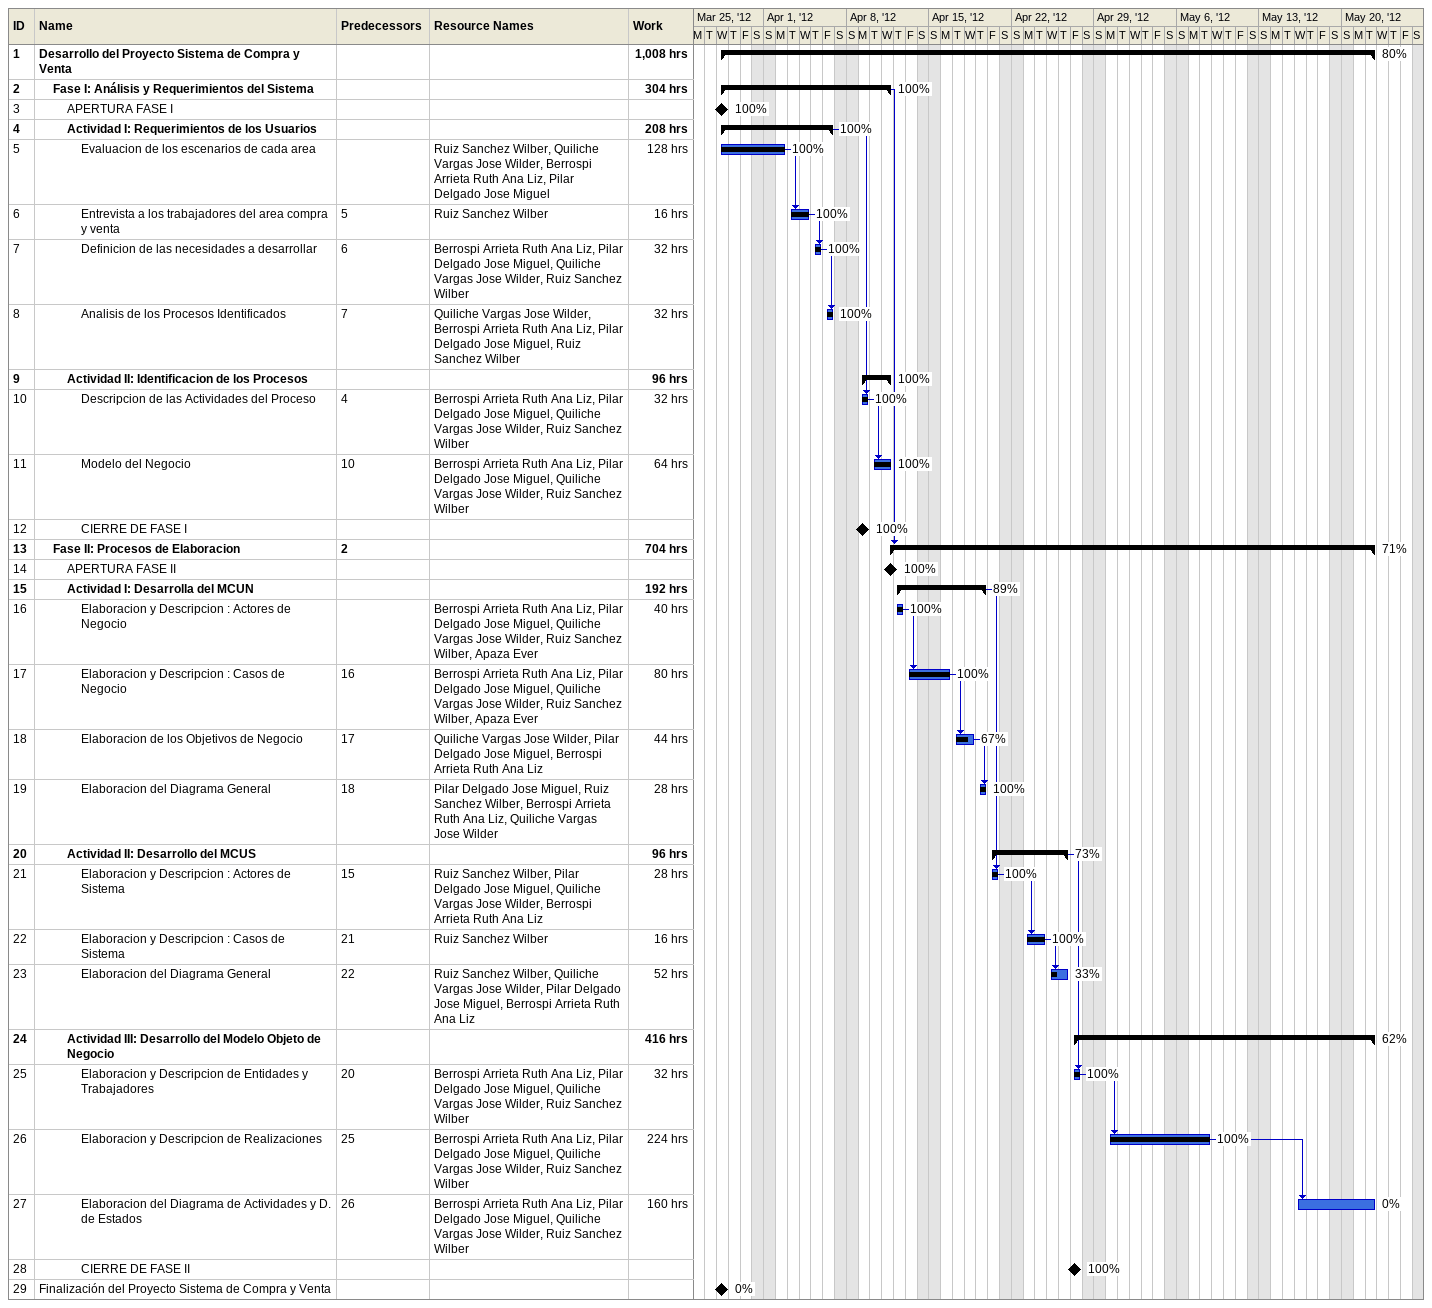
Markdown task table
| ID | Level | Task | Start | Finish | Predecessors | Resources | % complete | Work (h) |
|---|---|---|---|---|---|---|---|---|
| 1 | 1 | **Desarrollo del Proyecto Sistema de Compra y Venta** | 2012-03-28 | 2012-05-22 |  |  | 80 | 1008 |
| 2 | 2 | **Fase I: Análisis y Requerimientos del Sistema** | 2012-03-28 | 2012-04-11 |  |  | 100 | 304 |
| 3 | 3 | APERTURA FASE I (milestone) | 2012-03-28 | 2012-03-28 |  |  | 100 |  |
| 4 | 3 | **Actividad I: Requerimientos de los Usuarios** | 2012-03-28 | 2012-04-06 |  |  | 100 | 208 |
| 5 | 4 | Evaluacion de los escenarios de cada area | 2012-03-28 | 2012-04-02 |  | Ruiz Sanchez Wilber, Quiliche Vargas Jose Wilder, Berrospi Arrieta Ruth Ana Liz, Pilar Delgado Jose Miguel | 100 | 128 |
| 6 | 4 | Entrevista a los trabajadores del area compra y venta | 2012-04-03 | 2012-04-04 | 5 | Ruiz Sanchez Wilber | 100 | 16 |
| 7 | 4 | Definicion de las necesidades a desarrollar | 2012-04-05 | 2012-04-05 | 6 | Berrospi Arrieta Ruth Ana Liz, Pilar Delgado Jose Miguel, Quiliche Vargas Jose Wilder, Ruiz Sanchez Wilber | 100 | 32 |
| 8 | 4 | Analisis de los Procesos Identificados | 2012-04-06 | 2012-04-06 | 7 | Quiliche Vargas Jose Wilder, Berrospi Arrieta Ruth Ana Liz, Pilar Delgado Jose Miguel, Ruiz Sanchez Wilber | 100 | 32 |
| 9 | 3 | **Actividad II: Identificacion de los Procesos** | 2012-04-09 | 2012-04-11 |  |  | 100 | 96 |
| 10 | 4 | Descripcion de las Actividades del Proceso | 2012-04-09 | 2012-04-09 | 4 | Berrospi Arrieta Ruth Ana Liz, Pilar Delgado Jose Miguel, Quiliche Vargas Jose Wilder, Ruiz Sanchez Wilber | 100 | 32 |
| 11 | 4 | Modelo del Negocio | 2012-04-10 | 2012-04-11 | 10 | Berrospi Arrieta Ruth Ana Liz, Pilar Delgado Jose Miguel, Quiliche Vargas Jose Wilder, Ruiz Sanchez Wilber | 100 | 64 |
| 12 | 4 | CIERRE DE FASE I (milestone) | 2012-04-09 | 2012-04-09 |  |  | 100 |  |
| 13 | 2 | **Fase II: Procesos de Elaboracion** | 2012-04-11 | 2012-05-22 | 2 |  | 71 | 704 |
| 14 | 3 | APERTURA FASE II (milestone) | 2012-04-11 | 2012-04-11 |  |  | 100 |  |
| 15 | 3 | **Actividad I: Desarrolla del MCUN** | 2012-04-12 | 2012-04-19 |  |  | 89 | 192 |
| 16 | 4 | Elaboracion y Descripcion : Actores de Negocio | 2012-04-12 | 2012-04-12 |  | Berrospi Arrieta Ruth Ana Liz, Pilar Delgado Jose Miguel, Quiliche Vargas Jose Wilder, Ruiz Sanchez Wilber, Apaza Ever | 100 | 40 |
| 17 | 4 | Elaboracion y Descripcion : Casos de Negocio | 2012-04-13 | 2012-04-16 | 16 | Berrospi Arrieta Ruth Ana Liz, Pilar Delgado Jose Miguel, Quiliche Vargas Jose Wilder, Ruiz Sanchez Wilber, Apaza Ever | 100 | 80 |
| 18 | 4 | Elaboracion de los Objetivos de Negocio | 2012-04-17 | 2012-04-18 | 17 | Quiliche Vargas Jose Wilder, Pilar Delgado Jose Miguel, Berrospi Arrieta Ruth Ana Liz | 67 | 44 |
| 19 | 4 | Elaboracion del Diagrama General | 2012-04-19 | 2012-04-19 | 18 | Pilar Delgado Jose Miguel, Ruiz Sanchez Wilber, Berrospi Arrieta Ruth Ana Liz, Quiliche Vargas Jose Wilder | 100 | 28 |
| 20 | 3 | **Actividad II: Desarrollo del MCUS** | 2012-04-20 | 2012-04-26 |  |  | 73 | 96 |
| 21 | 4 | Elaboracion y Descripcion : Actores de Sistema | 2012-04-20 | 2012-04-20 | 15 | Ruiz Sanchez Wilber, Pilar Delgado Jose Miguel, Quiliche Vargas Jose Wilder, Berrospi Arrieta Ruth Ana Liz | 100 | 28 |
| 22 | 4 | Elaboracion y Descripcion : Casos de Sistema | 2012-04-23 | 2012-04-24 | 21 | Ruiz Sanchez Wilber | 100 | 16 |
| 23 | 4 | Elaboracion del Diagrama General | 2012-04-25 | 2012-04-26 | 22 | Ruiz Sanchez Wilber, Quiliche Vargas Jose Wilder, Pilar Delgado Jose Miguel, Berrospi Arrieta Ruth Ana Liz | 33 | 52 |
| 24 | 3 | **Actividad III: Desarrollo del Modelo Objeto de Negocio** | 2012-04-27 | 2012-05-22 |  |  | 62 | 416 |
| 25 | 4 | Elaboracion y Descripcion de Entidades y Trabajadores | 2012-04-27 | 2012-04-27 | 20 | Berrospi Arrieta Ruth Ana Liz, Pilar Delgado Jose Miguel, Quiliche Vargas Jose Wilder, Ruiz Sanchez Wilber | 100 | 32 |
| 26 | 4 | Elaboracion y Descripcion de Realizaciones | 2012-04-30 | 2012-05-08 | 25 | Berrospi Arrieta Ruth Ana Liz, Pilar Delgado Jose Miguel, Quiliche Vargas Jose Wilder, Ruiz Sanchez Wilber | 100 | 224 |
| 27 | 4 | Elaboracion del Diagrama de Actividades y D. de Estados | 2012-05-16 | 2012-05-22 | 26 | Berrospi Arrieta Ruth Ana Liz, Pilar Delgado Jose Miguel, Quiliche Vargas Jose Wilder, Ruiz Sanchez Wilber | 0 | 160 |
| 28 | 4 | CIERRE DE FASE II (milestone) | 2012-04-27 | 2012-04-27 |  |  | 100 |  |
| 29 | 1 | Finalización del Proyecto Sistema de Compra y Venta (milestone) | 2012-03-28 | 2012-03-28 |  |  | 0 |  |
